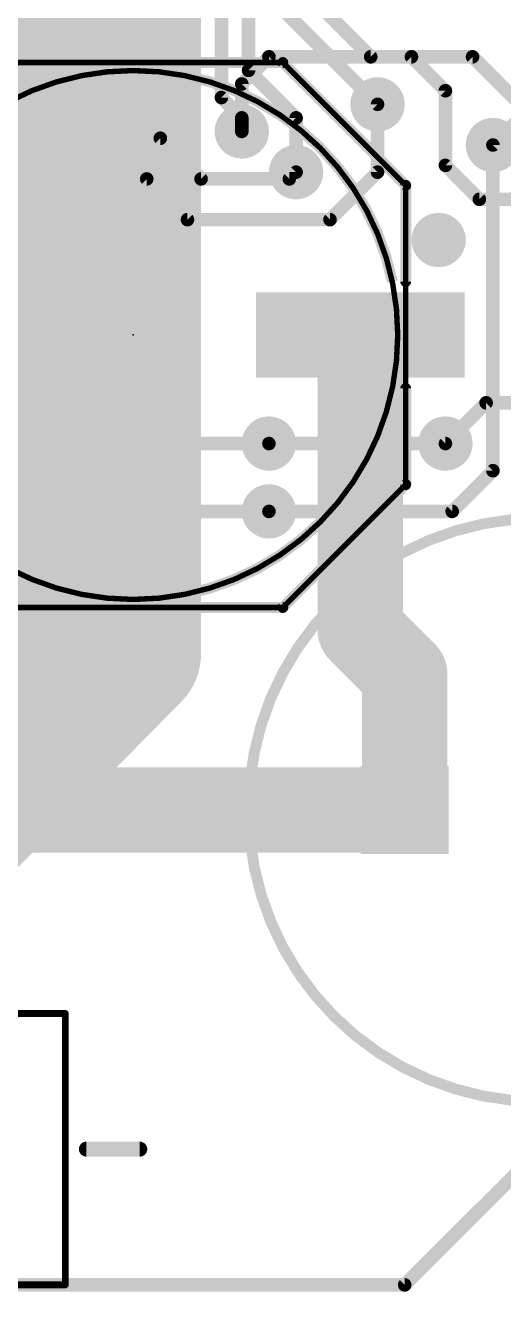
# Model space of a CAD drawing. Extents: x -7.6 to 53.5, y -11.4 to 75.3.
# Drawn here: x 31 to 39.95, y -0.13 to 23.58 of the extents above; entities that cross this region are included whole.
import ezdxf

# ---------------------------------------------------------------- set-up
doc = ezdxf.new("R2010")
doc.units = 0
for name, color, linetype in [('1', 12, 'CONTINUOUS'), ('16', 132, 'CONTINUOUS'), ('17', 110, 'CONTINUOUS'), ('18', 110, 'CONTINUOUS'), ('20', 53, 'CONTINUOUS'), ('21', 41, 'CONTINUOUS'), ('23', 53, 'CONTINUOUS'), ('51', 53, 'CONTINUOUS')]:
    doc.layers.add(name, color=color, linetype=linetype)

# ---------------------------------------------------------------- blocks, each defined once
blk = doc.blocks.new('RECT')
blk.add_solid([(-0.5, -0.5), (0.5, -0.5), (-0.5, 0.5), (0.5, 0.5)])
blk = doc.blocks.new('SQUAREP')
blk.add_solid([(-0.5, -0.5), (0.5, -0.5), (-0.5, 0.5), (0.5, 0.5)])
blk = doc.blocks.new('ROUNDV')
at = {"const_width": 0.5}
blk.add_lwpolyline([(0, -0.25, 1), (0, 0.25, 1), (0, -0.25)], format="xyb", dxfattribs=at)

msp = doc.modelspace()

# ---------------------------------------------------------------- linework, layer by layer
at = {"layer": '1'}
for points, const_width in [([(35.052, 22.479), (35.56, 22.987)], 0.254), ([(35.56, 22.987), (38.227, 22.987)], 0.254), ([(38.227, 22.987), (38.862, 22.352)], 0.254), ([(39.751, 21.336), (41.275, 22.86)], 0.254), ([(35.052, 21.59), (35.052, 22.479)], 0.254), ([(38.862, 22.352), (38.862, 20.955)], 0.254), ([(37.592, 20.828), (37.592, 22.098)], 0.254), ([(12.446, 21.463), (33.528, 21.463)], 0.254), ([(33.528, 21.463), (34.29, 20.701)], 0.254), ([(35.941, 20.701), (36.068, 20.828)], 0.254), ([(36.703, 19.939), (37.592, 20.828)], 0.254), ([(38.862, 20.955), (39.497, 20.32)], 0.254), ([(7.493, 20.701), (33.274, 20.701)], 0.254), ([(33.274, 20.701), (34.036, 19.939)], 0.254), ([(34.29, 20.701), (35.941, 20.701)], 0.254), ([(39.497, 20.32), (46.34, 20.32)], 0.254), ([(34.036, 19.939), (36.703, 19.939)], 0.254), ([(37.27, 12.26), (37.27, 17.78)], 1.6002), ([(38.862, 15.748), (39.624, 16.51)], 0.254), ([(39.624, 16.51), (46.34, 16.51)], 0.254), ([(18.288, 15.748), (35.56, 15.748)], 0.254), ([(18.415, 14.478), (35.56, 14.478)], 0.254), ([(38.1, 11.43), (37.27, 12.26)], 1.6002), ([(38.1, 8.89), (38.1, 11.43)], 1.6002), ([(26.67, 8.89), (38.1, 8.89)], 1.6002), ([(40.64, 2.54), (38.1, 0)], 0.2032), ([(38.1, 0), (5.08, 0)], 0.2032)]:
    msp.add_lwpolyline(points, dxfattribs=dict(at, const_width=const_width))
for points, const_width in [([(35.56, 23.0505, 1), (35.56, 22.9235)], 0.127), ([(35.6049, 22.9421, 1), (35.5151, 23.0319)], 0.127), ([(38.2719, 23.0319, 1), (38.1821, 22.9421)], 0.127), ([(38.227, 22.9235, 1), (38.227, 23.0505)], 0.127), ([(35.1155, 22.479, 1), (34.9885, 22.479)], 0.127), ([(35.0071, 22.5239, 1), (35.0969, 22.4341)], 0.127), ([(38.9255, 22.352, 1), (38.7985, 22.352)], 0.127), ([(38.8171, 22.3071, 1), (38.9069, 22.3969)], 0.127), ([(37.6555, 22.098, 1), (37.5285, 22.098)], 0.127), ([(33.5729, 21.5079, 1), (33.4831, 21.4181)], 0.127), ([(33.528, 21.3995, 1), (33.528, 21.5265)], 0.127), ([(34.9885, 21.59, 1), (35.1155, 21.59)], 0.127), ([(39.7061, 21.3809, 1), (39.7959, 21.2911)], 0.127), ([(36.1129, 20.7831, 1), (36.0231, 20.8729)], 0.127), ([(37.5285, 20.828, 1), (37.6555, 20.828)], 0.127), ([(37.6369, 20.7831, 1), (37.5471, 20.8729)], 0.127), ([(38.9069, 20.9999, 1), (38.8171, 20.9101)], 0.127), ([(38.7985, 20.955, 1), (38.9255, 20.955)], 0.127), ([(33.3189, 20.7459, 1), (33.2291, 20.6561)], 0.127), ([(33.274, 20.6375, 1), (33.274, 20.7645)], 0.127), ([(34.29, 20.7645, 1), (34.29, 20.6375)], 0.127), ([(34.2451, 20.6561, 1), (34.3349, 20.7459)], 0.127), ([(35.8961, 20.7459, 1), (35.9859, 20.6561)], 0.127), ([(35.941, 20.6375, 1), (35.941, 20.7645)], 0.127), ([(39.497, 20.3835, 1), (39.497, 20.2565)], 0.127), ([(39.4521, 20.2751, 1), (39.5419, 20.3649)], 0.127), ([(34.036, 20.0025, 1), (34.036, 19.8755)], 0.127), ([(33.9911, 19.8941, 1), (34.0809, 19.9839)], 0.127), ([(36.6581, 19.9839, 1), (36.7479, 19.8941)], 0.127), ([(36.703, 19.8755, 1), (36.703, 20.0025)], 0.127), ([(37.6701, 17.78, 1), (36.87, 17.78)], 0.8001), ([(39.624, 16.5735, 1), (39.624, 16.4465)], 0.127), ([(39.6689, 16.4651, 1), (39.5791, 16.5549)], 0.127), ([(35.56, 15.6845, 1), (35.56, 15.8115)], 0.127), ([(38.8171, 15.7929, 1), (38.9069, 15.7031)], 0.127), ([(35.56, 14.4145, 1), (35.56, 14.5415)], 0.127), ([(37.5529, 12.5429, 1), (36.9871, 11.9771)], 0.8001), ([(36.87, 12.26, 1), (37.6701, 12.26)], 0.8001), ([(38.5001, 11.43, 1), (37.7, 11.43)], 0.8001), ([(37.8171, 11.1471, 1), (38.3829, 11.7129)], 0.8001), ([(38.1, 8.49, 1), (38.1, 9.2901)], 0.8001), ([(37.7, 8.89, 1), (38.5001, 8.89)], 0.8001), ([(38.0641, 0.0359, 1), (38.1359, -0.0359)], 0.1016), ([(38.1, -0.0508, 1), (38.1, 0.0508)], 0.1016)]:
    msp.add_lwpolyline(points, format="xyb", dxfattribs=dict(at, const_width=const_width))
at = {"layer": '16'}
for points, const_width in [([(33.02, 11.811), (33.02, 38.608)], 2.54), ([(26.67, 12.7), (26.67, 32.004)], 11.43), ([(34.671, 22.225), (34.671, 36.195)], 0.254), ([(35.179, 22.733), (35.179, 35.433)], 0.254), ([(37.465, 22.987), (36.195, 24.257)], 0.254), ([(37.592, 22.098), (35.687, 24.003)], 0.254), ([(39.37, 22.987), (37.465, 22.987)], 0.254), ([(40.64, 21.717), (39.37, 22.987)], 0.254), ([(36.068, 21.844), (35.179, 22.733)], 0.254), ([(35.052, 21.844), (34.671, 22.225)], 0.254), ([(35.052, 21.59), (35.052, 21.844)], 0.254), ([(36.068, 20.828), (36.068, 21.844)], 0.254), ([(39.751, 15.24), (39.751, 21.336)], 0.254), ([(35.56, 15.748), (38.862, 15.748)], 0.254), ([(38.989, 14.478), (39.751, 15.24)], 0.254), ([(35.56, 14.478), (38.989, 14.478)], 0.254), ([(24.13, 2.794), (33.02, 11.811)], 2.54), ([(40.64, 2.54), (38.1, 0)], 0.2032), ([(38.1, 0), (5.08, 0)], 0.2032)]:
    msp.add_lwpolyline(points, dxfattribs=dict(at, const_width=const_width))
for points, const_width in [([(37.465, 23.0505, 1), (37.465, 22.9235)], 0.127), ([(37.4201, 22.9421, 1), (37.5099, 23.0319)], 0.127), ([(39.4149, 23.0319, 1), (39.3251, 22.9421)], 0.127), ([(39.37, 22.9235, 1), (39.37, 23.0505)], 0.127), ([(35.2239, 22.7779, 1), (35.1341, 22.6881)], 0.127), ([(35.1155, 22.733, 1), (35.2425, 22.733)], 0.127), ([(34.7159, 22.2699, 1), (34.6261, 22.1801)], 0.127), ([(34.6075, 22.225, 1), (34.7345, 22.225)], 0.127), ([(37.5471, 22.0531, 1), (37.6369, 22.1429)], 0.127), ([(35.1155, 21.844, 1), (34.9885, 21.844)], 0.127), ([(35.0071, 21.7991, 1), (35.0969, 21.8889)], 0.127), ([(36.1315, 21.844, 1), (36.0045, 21.844)], 0.127), ([(36.0231, 21.7991, 1), (36.1129, 21.8889)], 0.127), ([(34.9885, 21.59, 1), (35.1155, 21.59)], 0.127), ([(39.8145, 21.336, 1), (39.6875, 21.336)], 0.127), ([(36.0045, 20.828, 1), (36.1315, 20.828)], 0.127), ([(35.56, 15.8115, 1), (35.56, 15.6845)], 0.127), ([(38.862, 15.6845, 1), (38.862, 15.8115)], 0.127), ([(23.8125, 12.7, 1), (29.5275, 12.7)], 5.715), ([(39.6875, 15.24, 1), (39.8145, 15.24)], 0.127), ([(39.7959, 15.1951, 1), (39.7061, 15.2849)], 0.127), ([(35.56, 14.5415, 1), (35.56, 14.4145)], 0.127), ([(38.9441, 14.5229, 1), (39.0339, 14.4331)], 0.127), ([(38.989, 14.4145, 1), (38.989, 14.5415)], 0.127), ([(33.4722, 11.3652, 1), (32.5678, 12.2568)], 1.27), ([(32.385, 11.811, 1), (33.655, 11.811)], 1.27), ([(38.0641, 0.0359, 1), (38.1359, -0.0359)], 0.1016), ([(38.1, -0.0508, 1), (38.1, 0.0508)], 0.1016)]:
    msp.add_lwpolyline(points, format="xyb", dxfattribs=dict(at, const_width=const_width))
at = {"layer": '20', "const_width": 0.2032}
for points in [[(38.1, 0), (40.64, 2.54)], [(5.08, 0), (38.1, 0)]]:
    msp.add_lwpolyline(points, dxfattribs=at)
at = {"layer": '20', "const_width": 0.1016}
for points in [[(38.0641, 0.0359, 1), (38.1359, -0.0359)], [(38.1, -0.0508, 1), (38.1, 0.0508)]]:
    msp.add_lwpolyline(points, format="xyb", dxfattribs=at)
at = {"layer": '21'}
for points, const_width in [([(27.92, 22.88), (35.82, 22.88)], 0.2032), ([(35.82, 22.88), (38.12, 20.58)], 0.2032), ([(38.12, 20.58), (38.12, 18.78)], 0.2032), ([(38.12, 16.78), (38.12, 14.98)], 0.2032), ([(38.12, 14.98), (35.82, 12.68)], 0.2032), ([(35.82, 12.68), (27.92, 12.68)], 0.2032), ([(31.75, 5.08), (21.59, 5.08)], 0.127), ([(31.75, 0), (31.75, 5.08)], 0.127), ([(32.1437, 2.5406), (33.1436, 2.5406)], 0.2794), ([(21.59, 0), (31.75, 0)], 0.127)]:
    msp.add_lwpolyline(points, dxfattribs=dict(at, const_width=const_width))
for points, const_width in [([(37.87, 18.78, 0.8148), (28.17, 18.78)], 0.2032), ([(35.8559, 22.9159, 1), (35.7841, 22.8441)], 0.1016), ([(35.82, 22.8292, 1), (35.82, 22.9308)], 0.1016), ([(38.1708, 20.58, 1), (38.0692, 20.58)], 0.1016), ([(38.0841, 20.5441, 1), (38.1559, 20.6159)], 0.1016), ([(38.0692, 18.78, 1), (38.1708, 18.78)], 0.1016), ([(28.17, 16.78, 0.8148), (37.87, 16.78)], 0.2032), ([(38.1708, 16.78, 1), (38.0692, 16.78)], 0.1016), ([(38.0692, 14.98, 1), (38.1708, 14.98)], 0.1016), ([(38.1559, 14.9441, 1), (38.0841, 15.0159)], 0.1016), ([(40.64, 3.429, 1), (40.64, 14.351, 1), (40.64, 3.429)], 0.2032), ([(35.7841, 12.7159, 1), (35.8559, 12.6441)], 0.1016), ([(35.82, 12.6292, 1), (35.82, 12.7308)], 0.1016), ([(31.7817, 5.08, 1), (31.7183, 5.08)], 0.0635), ([(31.75, 5.0483, 1), (31.75, 5.1117)], 0.0635), ([(32.1437, 2.6105, 1), (32.1437, 2.4708)], 0.1397), ([(33.1436, 2.4708, 1), (33.1436, 2.6105)], 0.1397), ([(31.7183, 0, 1), (31.7817, 0)], 0.0635), ([(31.75, -0.0318, 1), (31.75, 0.0318)], 0.0635)]:
    msp.add_lwpolyline(points, format="xyb", dxfattribs=dict(at, const_width=const_width))
at = {"layer": '23'}
msp.add_point((33.02, 17.78), dxfattribs=at)
at = {"layer": '51'}
for points, const_width in [([(27.92, 22.88), (35.82, 22.88)], 0.1016), ([(35.82, 22.88), (38.12, 20.58)], 0.1016), ([(38.12, 20.58), (38.12, 14.98)], 0.1016), ([(38.12, 14.98), (35.82, 12.68)], 0.1016), ([(35.82, 12.68), (27.92, 12.68)], 0.1016), ([(38.1, 0), (40.64, 2.54)], 0.254), ([(5.08, 0), (38.1, 0)], 0.254)]:
    msp.add_lwpolyline(points, dxfattribs=dict(at, const_width=const_width))
for points, const_width in [([(33.02, 12.83, 1), (33.02, 22.73, 1), (33.02, 12.83)], 0.1016), ([(35.838, 22.898, 1), (35.802, 22.862)], 0.0508), ([(35.82, 22.8546, 1), (35.82, 22.9054)], 0.0508), ([(38.1454, 20.58, 1), (38.0946, 20.58)], 0.0508), ([(38.102, 20.562, 1), (38.138, 20.598)], 0.0508), ([(38.0946, 14.98, 1), (38.1454, 14.98)], 0.0508), ([(38.138, 14.962, 1), (38.102, 14.998)], 0.0508), ([(35.802, 12.698, 1), (35.838, 12.662)], 0.0508), ([(35.82, 12.6546, 1), (35.82, 12.7054)], 0.0508), ([(38.0551, 0.0449, 1), (38.1449, -0.0449)], 0.127), ([(38.1, -0.0635, 1), (38.1, 0.0635)], 0.127)]:
    msp.add_lwpolyline(points, format="xyb", dxfattribs=dict(at, const_width=const_width))

# ---------------------------------------------------------------- block references
at = {"layer": '1', "xscale": 3.9, "yscale": 1.6}
msp.add_blockref('RECT', (37.27, 17.78), dxfattribs=at)
at = {"layer": '17', "xscale": 1.651, "yscale": 1.651, "rotation": 180}
msp.add_blockref('SQUAREP', (38.1, 8.89), dxfattribs=at)
msp.add_blockref('SQUAREP', (38.1, 8.89), dxfattribs=at)
at = {"layer": '18', "xscale": 1.016, "yscale": 1.016}
for p in [(37.592, 22.098), (37.592, 22.098), (35.052, 21.59), (35.052, 21.59), (39.751, 21.336), (39.751, 21.336), (36.068, 20.828), (36.068, 20.828), (38.735, 19.558), (38.735, 19.558), (35.56, 15.748), (35.56, 15.748), (38.862, 15.748), (38.862, 15.748), (35.56, 14.478), (35.56, 14.478)]:
    msp.add_blockref('ROUNDV', p, dxfattribs=at)
at = {"layer": '51', "xscale": 0.95, "yscale": 0.9}
msp.add_blockref('RECT', (38.395, 17.78), dxfattribs=at)

doc.saveas('drawing.dxf')
